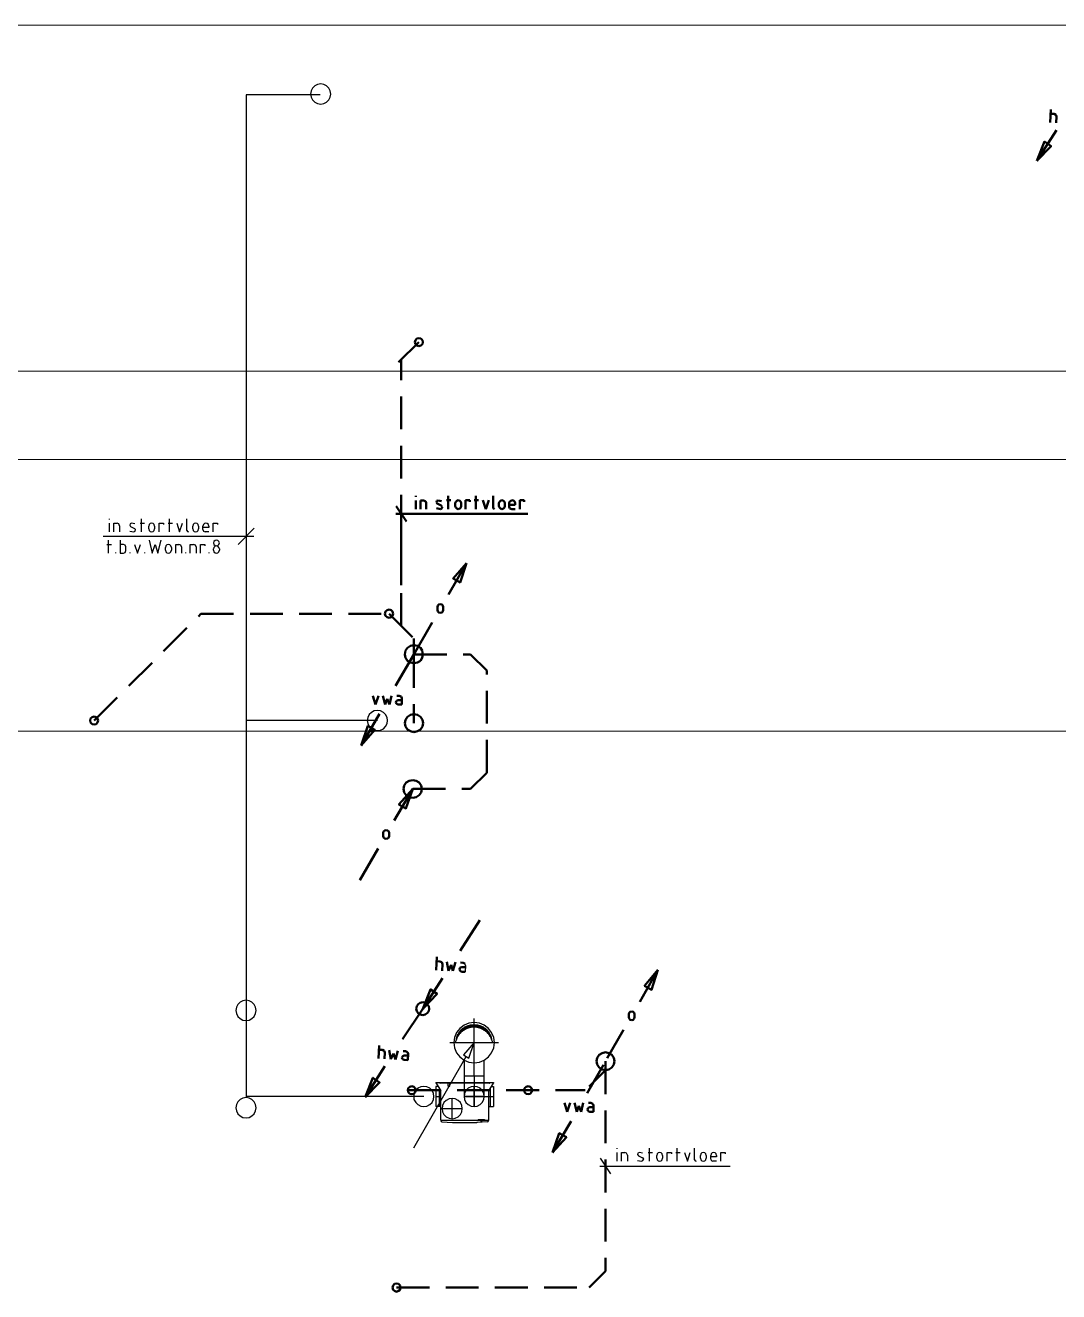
# Model space of a CAD drawing. Header units: metres. Extents: x -4.5 to 35.1, y -3.6 to 25.4.
# Drawn here: x 14.83 to 21.14, y 7.77 to 15.5 of the extents above; entities that cross this region are included whole.
import ezdxf

# ---------------------------------------------------------------- set-up
doc = ezdxf.new("R2010")
doc.units = ezdxf.units.M
doc.linetypes.add('VERDECKT2_S2', pattern=[0.27, 0.2, -0.07])
doc.layers.add('New_A Stramien', color=7, linetype='Continuous', lineweight=13)
doc.layers.add('Standard', color=7, linetype='Continuous', lineweight=25)

msp = doc.modelspace()

# ---------------------------------------------------------------- linework, layer by layer
at = {"layer": 'New_A Stramien', "color": 252, "linetype": 'Continuous', "lineweight": 13}
for p, q in [((-2.89, 15.5), (25.9, 15.5)), ((-2.89, 15.5), (25.9, 15.5)), ((-2.8287, 12.85), (25.9613, 12.85)), ((-2.8287, 12.85), (25.9613, 12.85))]:
    msp.add_line(p, q, dxfattribs=at)
at = {"layer": 'Standard', "color": 202, "linetype": 'Continuous', "lineweight": 25}
for p, q in [((16.631, 15.076), (16.1795, 15.076)), ((16.1795, 15.076), (16.1795, 8.9561)), ((16.5765, 15.1001), (16.5724, 15.0797)), ((16.5724, 15.0797), (16.5765, 15.0613)), ((16.5847, 15.1165), (16.5765, 15.1001)), ((16.5989, 15.1307), (16.5847, 15.1165)), ((16.6153, 15.1389), (16.5989, 15.1307)), ((16.6357, 15.143), (16.6153, 15.1389)), ((16.6541, 15.1389), (16.6357, 15.143)), ((16.6704, 15.1307), (16.6541, 15.1389)), ((16.6847, 15.1165), (16.6704, 15.1307)), ((16.6928, 15.1001), (16.6847, 15.1165)), ((16.6969, 15.0797), (16.6928, 15.1001)), ((16.6928, 15.0613), (16.6969, 15.0797)), ((16.5765, 15.0613), (16.5847, 15.045)), ((16.5847, 15.045), (16.5989, 15.0307)), ((16.5989, 15.0307), (16.6153, 15.0226)), ((16.6153, 15.0226), (16.6357, 15.0185)), ((16.6357, 15.0185), (16.6541, 15.0226)), ((16.6541, 15.0226), (16.6704, 15.0307)), ((16.6704, 15.0307), (16.6847, 15.045)), ((16.6847, 15.045), (16.6928, 15.0613)), ((15.3458, 12.4844), (15.3458, 12.4885)), ((15.3458, 12.4089), (15.3458, 12.462)), ((15.3723, 12.4089), (15.3723, 12.462)), ((15.3723, 12.462), (15.3928, 12.462)), ((15.403, 12.4579), (15.3928, 12.462)), ((15.4071, 12.4456), (15.403, 12.4579)), ((15.4071, 12.4456), (15.4071, 12.4089)), ((15.4724, 12.4579), (15.4703, 12.4497)), ((15.4703, 12.4497), (15.4744, 12.4415)), ((15.4805, 12.462), (15.4724, 12.4579)), ((15.5009, 12.4579), (15.4805, 12.462)), ((15.5336, 12.462), (15.5601, 12.462)), ((15.5417, 12.4089), (15.5417, 12.4885)), ((15.5887, 12.4538), (15.5867, 12.4436)), ((15.5948, 12.4599), (15.5887, 12.4538)), ((15.605, 12.462), (15.5948, 12.4599)), ((15.6132, 12.4599), (15.605, 12.462)), ((15.6193, 12.4538), (15.6132, 12.4599)), ((15.6213, 12.4436), (15.6193, 12.4538)), ((15.6479, 12.4089), (15.6479, 12.462)), ((15.6479, 12.462), (15.6744, 12.462)), ((15.6744, 12.462), (15.6744, 12.4538)), ((15.703, 12.462), (15.7295, 12.462)), ((15.7111, 12.4089), (15.7111, 12.4885)), ((15.756, 12.462), (15.7724, 12.4089)), ((15.7724, 12.4089), (15.7907, 12.462)), ((15.8172, 12.417), (15.8172, 12.4885)), ((15.856, 12.4538), (15.854, 12.4436)), ((15.8622, 12.4599), (15.856, 12.4538)), ((15.8724, 12.462), (15.8622, 12.4599)), ((15.8805, 12.4599), (15.8724, 12.462)), ((15.8866, 12.4538), (15.8805, 12.4599)), ((15.8887, 12.4436), (15.8866, 12.4538)), ((15.9193, 12.4538), (15.9152, 12.4436)), ((15.9254, 12.4599), (15.9193, 12.4538)), ((15.9336, 12.462), (15.9254, 12.4599)), ((15.9418, 12.4599), (15.9336, 12.462)), ((15.9499, 12.4538), (15.9418, 12.4599)), ((15.952, 12.4436), (15.9499, 12.4538)), ((15.9785, 12.4089), (15.9785, 12.462)), ((15.9785, 12.462), (16.005, 12.462)), ((16.005, 12.462), (16.005, 12.4538)), ((16.2275, 12.3803), (15.307, 12.3803)), ((15.4703, 12.4129), (15.4948, 12.4089)), ((15.4744, 12.4415), (15.4989, 12.4293)), ((15.4948, 12.4089), (15.503, 12.4129)), ((15.505, 12.4232), (15.4989, 12.4293)), ((15.503, 12.4129), (15.505, 12.4232)), ((15.5867, 12.4272), (15.5867, 12.4436)), ((15.5867, 12.4272), (15.5887, 12.417)), ((15.5887, 12.417), (15.5948, 12.4109)), ((15.5948, 12.4109), (15.605, 12.4089)), ((15.605, 12.4089), (15.6132, 12.4109)), ((15.6132, 12.4109), (15.6193, 12.417)), ((15.6193, 12.417), (15.6213, 12.4272)), ((15.6213, 12.4436), (15.6213, 12.4272)), ((15.8172, 12.417), (15.8213, 12.4109)), ((15.8213, 12.4109), (15.8275, 12.4089)), ((15.854, 12.4272), (15.854, 12.4436)), ((15.854, 12.4272), (15.856, 12.417)), ((15.856, 12.417), (15.8622, 12.4109)), ((15.8622, 12.4109), (15.8724, 12.4089)), ((15.8724, 12.4089), (15.8805, 12.4109)), ((15.8805, 12.4109), (15.8866, 12.417)), ((15.8866, 12.417), (15.8887, 12.4272)), ((15.8887, 12.4436), (15.8887, 12.4272)), ((15.9152, 12.4232), (15.9152, 12.4436)), ((15.952, 12.4354), (15.9152, 12.4354)), ((15.9152, 12.4232), (15.9193, 12.4129)), ((15.9193, 12.4129), (15.9295, 12.4089)), ((15.952, 12.4089), (15.9295, 12.4089)), ((15.952, 12.4436), (15.952, 12.4354)), ((16.2285, 12.4303), (16.1305, 12.3303)), ((15.3295, 12.3313), (15.3581, 12.3313)), ((15.3397, 12.2783), (15.3397, 12.3579)), ((15.4111, 12.3579), (15.4111, 12.2783)), ((15.4315, 12.3313), (15.4111, 12.3313)), ((15.4417, 12.3272), (15.4315, 12.3313)), ((15.4458, 12.317), (15.4417, 12.3272)), ((15.4417, 12.2824), (15.4458, 12.2946)), ((15.4458, 12.2946), (15.4458, 12.317)), ((15.4989, 12.3313), (15.5172, 12.2783)), ((15.5172, 12.2783), (15.5356, 12.3313)), ((15.5887, 12.3579), (15.607, 12.2783)), ((15.607, 12.2783), (15.6254, 12.3313)), ((15.6254, 12.3313), (15.6417, 12.2783)), ((15.6417, 12.2783), (15.6601, 12.3579)), ((15.6887, 12.3232), (15.6866, 12.3129)), ((15.6866, 12.2966), (15.6866, 12.3129)), ((15.6866, 12.2966), (15.6887, 12.2864)), ((15.6948, 12.3293), (15.6887, 12.3232)), ((15.705, 12.3313), (15.6948, 12.3293)), ((15.7132, 12.3293), (15.705, 12.3313)), ((15.7193, 12.3232), (15.7132, 12.3293)), ((15.7234, 12.3129), (15.7193, 12.3232)), ((15.7193, 12.2864), (15.7234, 12.2966)), ((15.7234, 12.3129), (15.7234, 12.2966)), ((15.7499, 12.2783), (15.7499, 12.3313)), ((15.7499, 12.3313), (15.7683, 12.3313)), ((15.7805, 12.3272), (15.7683, 12.3313)), ((15.7846, 12.317), (15.7805, 12.3272)), ((15.7846, 12.317), (15.7846, 12.2783)), ((15.8377, 12.2783), (15.8377, 12.3313)), ((15.8377, 12.3313), (15.8581, 12.3313)), ((15.8703, 12.3272), (15.8581, 12.3313)), ((15.8744, 12.317), (15.8703, 12.3272)), ((15.8744, 12.317), (15.8744, 12.2783)), ((15.9009, 12.2783), (15.9009, 12.3313)), ((15.9009, 12.3313), (15.9275, 12.3313)), ((15.9275, 12.3313), (15.9275, 12.3232)), ((15.9826, 12.3497), (15.9805, 12.3415)), ((15.9805, 12.3415), (15.9826, 12.3313)), ((15.9826, 12.3129), (15.9805, 12.3048)), ((15.9805, 12.2966), (15.9805, 12.3048)), ((15.9805, 12.2966), (15.9826, 12.2864)), ((15.9907, 12.3558), (15.9826, 12.3497)), ((15.9826, 12.3313), (15.9907, 12.3252)), ((15.9907, 12.3211), (15.9826, 12.3129)), ((15.9989, 12.3579), (15.9907, 12.3558)), ((15.9907, 12.3252), (15.9989, 12.3232)), ((15.9989, 12.3232), (15.9907, 12.3211)), ((16.0071, 12.3558), (15.9989, 12.3579)), ((15.9989, 12.3232), (16.0071, 12.3252)), ((16.0071, 12.3211), (15.9989, 12.3232)), ((16.0132, 12.3497), (16.0071, 12.3558)), ((16.0071, 12.3252), (16.0132, 12.3313)), ((16.0132, 12.3129), (16.0071, 12.3211)), ((16.0173, 12.3415), (16.0132, 12.3497)), ((16.0132, 12.3313), (16.0173, 12.3415)), ((16.0173, 12.3048), (16.0132, 12.3129)), ((16.0132, 12.2864), (16.0173, 12.2966)), ((16.0173, 12.3048), (16.0173, 12.2966)), ((15.3846, 12.2783), (15.3846, 12.2824)), ((15.4111, 12.2783), (15.4315, 12.2783)), ((15.4315, 12.2783), (15.4417, 12.2824)), ((15.4724, 12.2783), (15.4724, 12.2824)), ((15.5621, 12.2783), (15.5621, 12.2824)), ((15.6887, 12.2864), (15.6948, 12.2803)), ((15.6948, 12.2803), (15.705, 12.2783)), ((15.705, 12.2783), (15.7132, 12.2803)), ((15.7132, 12.2803), (15.7193, 12.2864)), ((15.8111, 12.2783), (15.8111, 12.2824)), ((15.954, 12.2783), (15.954, 12.2824)), ((15.9826, 12.2864), (15.9907, 12.2803)), ((15.9907, 12.2803), (15.9989, 12.2783)), ((15.9989, 12.2783), (16.0071, 12.2803)), ((16.0071, 12.2803), (16.0132, 12.2864)), ((16.9303, 11.2933), (16.9221, 11.2749)), ((16.9303, 11.2933), (16.9221, 11.2749)), ((16.9303, 11.2933), (16.9221, 11.2749)), ((16.9445, 11.3055), (16.9303, 11.2933)), ((16.9445, 11.3055), (16.9303, 11.2933)), ((16.9445, 11.3055), (16.9303, 11.2933)), ((16.9609, 11.3157), (16.9445, 11.3055)), ((16.9609, 11.3157), (16.9445, 11.3055)), ((16.9609, 11.3157), (16.9445, 11.3055)), ((16.9812, 11.3177), (16.9609, 11.3157)), ((16.9812, 11.3177), (16.9609, 11.3157)), ((16.9812, 11.3177), (16.9609, 11.3157)), ((16.9996, 11.3157), (16.9812, 11.3177)), ((16.9996, 11.3157), (16.9812, 11.3177)), ((16.9996, 11.3157), (16.9812, 11.3177)), ((17.018, 11.3055), (16.9996, 11.3157)), ((17.018, 11.3055), (16.9996, 11.3157)), ((17.018, 11.3055), (16.9996, 11.3157)), ((17.0303, 11.2933), (17.018, 11.3055)), ((17.0303, 11.2933), (17.018, 11.3055)), ((17.0303, 11.2933), (17.018, 11.3055)), ((17.0405, 11.2749), (17.0303, 11.2933)), ((17.0405, 11.2749), (17.0303, 11.2933)), ((17.0405, 11.2749), (17.0303, 11.2933)), ((16.9812, 11.2565), (16.1795, 11.2565)), ((16.9221, 11.2749), (16.918, 11.2565)), ((16.9221, 11.2749), (16.918, 11.2565)), ((16.9221, 11.2749), (16.918, 11.2565)), ((16.918, 11.2565), (16.9221, 11.2381)), ((16.918, 11.2565), (16.9221, 11.2381)), ((16.918, 11.2565), (16.9221, 11.2381)), ((16.9221, 11.2381), (16.9303, 11.2198)), ((16.9221, 11.2381), (16.9303, 11.2198)), ((16.9221, 11.2381), (16.9303, 11.2198)), ((16.9303, 11.2198), (16.9445, 11.2055)), ((16.9303, 11.2198), (16.9445, 11.2055)), ((16.9303, 11.2198), (16.9445, 11.2055)), ((17.018, 11.2055), (17.0303, 11.2198)), ((17.018, 11.2055), (17.0303, 11.2198)), ((17.018, 11.2055), (17.0303, 11.2198)), ((17.0303, 11.2198), (17.0405, 11.2381)), ((17.0303, 11.2198), (17.0405, 11.2381)), ((17.0303, 11.2198), (17.0405, 11.2381)), ((17.0425, 11.2565), (17.0405, 11.2749)), ((17.0425, 11.2565), (17.0405, 11.2749)), ((17.0425, 11.2565), (17.0405, 11.2749)), ((17.0405, 11.2381), (17.0425, 11.2565)), ((17.0405, 11.2381), (17.0425, 11.2565)), ((17.0405, 11.2381), (17.0425, 11.2565)), ((16.9445, 11.2055), (16.9609, 11.1973)), ((16.9445, 11.2055), (16.9609, 11.1973)), ((16.9445, 11.2055), (16.9609, 11.1973)), ((16.9609, 11.1973), (16.9812, 11.1953)), ((16.9609, 11.1973), (16.9812, 11.1953)), ((16.9609, 11.1973), (16.9812, 11.1953)), ((16.9812, 11.1953), (16.9996, 11.1973)), ((16.9812, 11.1953), (16.9996, 11.1973)), ((16.9812, 11.1953), (16.9996, 11.1973)), ((16.9996, 11.1973), (17.018, 11.2055)), ((16.9996, 11.1973), (17.018, 11.2055)), ((16.9996, 11.1973), (17.018, 11.2055)), ((17.5182, 9.7609), (17.5141, 9.7731)), ((17.5182, 9.7609), (17.5162, 9.7241)), ((16.1203, 9.5071), (16.1162, 9.4867)), ((16.1285, 9.5235), (16.1203, 9.5071)), ((16.1428, 9.5378), (16.1285, 9.5235)), ((16.1591, 9.5459), (16.1428, 9.5378)), ((16.1795, 9.55), (16.1591, 9.5459)), ((16.1979, 9.5459), (16.1795, 9.55)), ((16.2142, 9.5378), (16.1979, 9.5459)), ((16.2285, 9.5235), (16.2142, 9.5378)), ((16.2367, 9.5071), (16.2285, 9.5235)), ((16.2407, 9.4867), (16.2367, 9.5071)), ((16.1162, 9.4867), (16.1203, 9.4684)), ((16.1203, 9.4684), (16.1285, 9.45)), ((16.1285, 9.45), (16.1428, 9.4378)), ((16.1428, 9.4378), (16.1591, 9.4276)), ((16.1979, 9.4276), (16.2142, 9.4378)), ((16.2142, 9.4378), (16.2285, 9.45)), ((16.2285, 9.45), (16.2367, 9.4684)), ((16.2367, 9.4684), (16.2407, 9.4867)), ((17.5713, 9.1425), (17.5713, 9.4384)), ((16.1591, 9.4276), (16.1795, 9.4255)), ((16.1795, 9.4255), (16.1979, 9.4276)), ((17.4631, 9.3527), (17.4509, 9.3221)), ((17.4835, 9.3772), (17.4631, 9.3527)), ((17.4794, 9.3384), (17.4794, 9.3547)), ((17.4815, 9.3404), (17.4815, 9.3588)), ((17.51, 9.3976), (17.4835, 9.3772)), ((17.4856, 9.3445), (17.4856, 9.3608)), ((17.4876, 9.3465), (17.4876, 9.3649)), ((17.4896, 9.3486), (17.4896, 9.367)), ((17.4917, 9.3527), (17.4917, 9.369)), ((17.4937, 9.3547), (17.4937, 9.3731)), ((17.4978, 9.3567), (17.4978, 9.3751)), ((17.4998, 9.3588), (17.4998, 9.3772)), ((17.5019, 9.3608), (17.5019, 9.3792)), ((17.5039, 9.3629), (17.5039, 9.3812)), ((17.506, 9.3629), (17.506, 9.3812)), ((17.5386, 9.4098), (17.51, 9.3976)), ((17.51, 9.3649), (17.51, 9.3833)), ((17.5121, 9.367), (17.5121, 9.3853)), ((17.5141, 9.369), (17.5141, 9.3874)), ((17.5162, 9.369), (17.5162, 9.3894)), ((17.5182, 9.371), (17.5182, 9.3894)), ((17.5223, 9.3731), (17.5223, 9.3915)), ((17.5243, 9.3731), (17.5243, 9.3915)), ((17.5264, 9.3751), (17.5264, 9.3935)), ((17.5284, 9.3751), (17.5284, 9.3935)), ((17.5325, 9.3772), (17.5325, 9.3955)), ((17.5346, 9.3772), (17.5346, 9.3955)), ((17.5366, 9.3792), (17.5366, 9.3976)), ((17.5713, 9.4139), (17.5386, 9.4098)), ((17.5386, 9.3792), (17.5386, 9.3976)), ((17.5407, 9.3792), (17.5407, 9.3976)), ((17.5448, 9.3812), (17.5448, 9.3996)), ((17.5468, 9.3812), (17.5468, 9.3996)), ((17.5488, 9.3812), (17.5488, 9.3996)), ((17.5509, 9.3812), (17.5509, 9.4017)), ((17.5529, 9.3833), (17.5529, 9.4017)), ((17.557, 9.3833), (17.557, 9.4017)), ((17.559, 9.3833), (17.559, 9.4017)), ((17.5611, 9.3833), (17.5611, 9.4017)), ((17.5631, 9.3833), (17.5631, 9.4017)), ((17.5672, 9.3833), (17.5672, 9.4017)), ((17.5692, 9.3833), (17.5692, 9.4017)), ((17.6039, 9.4098), (17.5713, 9.4139)), ((17.5713, 9.3833), (17.5713, 9.4017)), ((17.5733, 9.3833), (17.5733, 9.4017)), ((17.5754, 9.3833), (17.5754, 9.4017)), ((17.5794, 9.3833), (17.5794, 9.4017)), ((17.5815, 9.3833), (17.5815, 9.4017)), ((17.5835, 9.3833), (17.5835, 9.4017)), ((17.5856, 9.3833), (17.5856, 9.4017)), ((17.5876, 9.3833), (17.5876, 9.4017)), ((17.5917, 9.3812), (17.5917, 9.4017)), ((17.5937, 9.3812), (17.5937, 9.3996)), ((17.5958, 9.3812), (17.5958, 9.3996)), ((17.5978, 9.3812), (17.5978, 9.3996)), ((17.5999, 9.3792), (17.5999, 9.3976)), ((17.6325, 9.3976), (17.6039, 9.4098)), ((17.6039, 9.3792), (17.6039, 9.3976)), ((17.606, 9.3792), (17.606, 9.3976)), ((17.608, 9.3772), (17.608, 9.3955)), ((17.6101, 9.3772), (17.6101, 9.3955)), ((17.6141, 9.3751), (17.6141, 9.3935)), ((17.6162, 9.3751), (17.6162, 9.3935)), ((17.6182, 9.3731), (17.6182, 9.3915)), ((17.6203, 9.3731), (17.6203, 9.3915)), ((17.6223, 9.371), (17.6223, 9.3894)), ((17.6264, 9.369), (17.6264, 9.3894)), ((17.6284, 9.369), (17.6284, 9.3874)), ((17.6305, 9.367), (17.6305, 9.3853)), ((17.659, 9.3772), (17.6325, 9.3976)), ((17.6325, 9.3649), (17.6325, 9.3833)), ((17.6346, 9.3629), (17.6346, 9.3812)), ((17.6386, 9.3629), (17.6386, 9.3812)), ((17.6407, 9.3608), (17.6407, 9.3792)), ((17.6427, 9.3588), (17.6427, 9.3772)), ((17.6448, 9.3567), (17.6448, 9.3751)), ((17.6488, 9.3547), (17.6488, 9.3731)), ((17.6509, 9.3527), (17.6509, 9.369)), ((17.6529, 9.3486), (17.6529, 9.367)), ((17.655, 9.3465), (17.655, 9.3649)), ((17.657, 9.3445), (17.657, 9.3608)), ((17.6774, 9.3527), (17.659, 9.3772)), ((17.6611, 9.3404), (17.6611, 9.3588)), ((17.6631, 9.3384), (17.6631, 9.3547)), ((17.6917, 9.3221), (17.6774, 9.3527)), ((17.4223, 9.2915), (17.7203, 9.2915)), ((17.4509, 9.3221), (17.4468, 9.2915)), ((17.4468, 9.2915), (17.4509, 9.2588)), ((17.459, 9.2935), (17.459, 9.3017)), ((17.4631, 9.3037), (17.4631, 9.3159)), ((17.4652, 9.3098), (17.4652, 9.3261)), ((17.4672, 9.3159), (17.4672, 9.3323)), ((17.4692, 9.3221), (17.4692, 9.3384)), ((17.4713, 9.3261), (17.4713, 9.3425)), ((17.4754, 9.3302), (17.4754, 9.3465)), ((17.4774, 9.3343), (17.4774, 9.3506)), ((17.5713, 9.2915), (17.506, 9.2159)), ((17.5386, 9.1955), (17.5713, 9.2915)), ((17.6652, 9.3343), (17.6652, 9.3506)), ((17.6672, 9.3302), (17.6672, 9.3465)), ((17.6692, 9.3261), (17.6692, 9.3425)), ((17.6733, 9.3221), (17.6733, 9.3384)), ((17.6754, 9.3159), (17.6754, 9.3323)), ((17.6774, 9.3098), (17.6774, 9.3261)), ((17.6794, 9.3037), (17.6794, 9.3159)), ((17.6835, 9.2935), (17.6835, 9.3017)), ((17.6958, 9.2915), (17.6917, 9.3221)), ((17.6917, 9.2588), (17.6958, 9.2915)), ((17.2019, 8.6486), (17.5223, 9.2057)), ((17.4509, 9.2588), (17.4631, 9.2282)), ((17.4631, 9.2282), (17.4835, 9.2037)), ((17.4835, 9.2037), (17.51, 9.1833)), ((17.506, 9.2159), (17.5386, 9.1955)), ((17.6325, 9.1833), (17.659, 9.2037)), ((17.659, 9.2037), (17.6774, 9.2282)), ((17.6774, 9.2282), (17.6917, 9.2588)), ((17.51, 9.1833), (17.5386, 9.171)), ((17.51, 9.1833), (17.51, 9.0873)), ((17.5386, 9.171), (17.5713, 9.1669)), ((17.5713, 9.0873), (17.5713, 9.1833)), ((17.5713, 9.1669), (17.6039, 9.171)), ((17.6039, 9.171), (17.6325, 9.1833)), ((17.6325, 9.0873), (17.6325, 9.1833)), ((17.3366, 9.0486), (17.6897, 9.0486)), ((17.3366, 9.0486), (17.3366, 9.0445)), ((17.3366, 9.0445), (17.3386, 9.0445)), ((17.3386, 9.0445), (17.3672, 8.9975)), ((17.3611, 9.0486), (17.3611, 9.0466)), ((17.3611, 9.0466), (17.3611, 9.0445)), ((17.3611, 9.0445), (17.3631, 9.0445)), ((17.6631, 9.0445), (17.3631, 9.0445)), ((17.4121, 9.0261), (17.4121, 9.0445)), ((17.4223, 9.0261), (17.4223, 9.0445)), ((17.6325, 9.0873), (17.51, 9.0873)), ((17.51, 9.0873), (17.51, 8.9629)), ((17.5713, 9.0873), (17.5713, 8.9016)), ((17.6325, 8.9629), (17.6325, 9.0873)), ((17.6876, 9.0445), (17.659, 8.9975)), ((17.6631, 9.0445), (17.6652, 9.0445)), ((17.6652, 9.0445), (17.6672, 9.0466)), ((17.6672, 9.0486), (17.6672, 9.0466)), ((17.6876, 9.0445), (17.6897, 9.0445)), ((17.6897, 9.0445), (17.6876, 9.0445)), ((17.6897, 9.0486), (17.6897, 9.0445)), ((17.2039, 8.9812), (17.2019, 8.9629)), ((17.2039, 8.9812), (17.2019, 8.9629)), ((17.2141, 8.9996), (17.2039, 8.9812)), ((17.2141, 8.9996), (17.2039, 8.9812)), ((17.2264, 9.0139), (17.2141, 8.9996)), ((17.2264, 9.0139), (17.2141, 8.9996)), ((17.2447, 9.022), (17.2264, 9.0139)), ((17.2447, 9.022), (17.2264, 9.0139)), ((17.2631, 9.0241), (17.2447, 9.022)), ((17.2631, 9.0241), (17.2447, 9.022)), ((17.2815, 9.022), (17.2631, 9.0241)), ((17.2815, 9.022), (17.2631, 9.0241)), ((17.2998, 9.0139), (17.2815, 9.022)), ((17.2998, 9.0139), (17.2815, 9.022)), ((17.3141, 8.9996), (17.2998, 9.0139)), ((17.3141, 8.9996), (17.2998, 9.0139)), ((17.3223, 8.9812), (17.3141, 8.9996)), ((17.3223, 8.9812), (17.3141, 8.9996)), ((17.3243, 8.9629), (17.3223, 8.9812)), ((17.3243, 8.9629), (17.3223, 8.9812)), ((17.3509, 9.0241), (17.3366, 9.0241)), ((17.3366, 9.0241), (17.3366, 8.9016)), ((17.357, 9.0118), (17.357, 8.9016)), ((17.3672, 8.82), (17.3672, 8.9975)), ((17.4121, 9.0261), (17.4141, 9.0241)), ((17.4182, 9.0241), (17.4141, 9.0241)), ((17.4182, 9.0241), (17.4203, 9.0261)), ((17.4203, 9.0261), (17.4223, 9.0261)), ((17.5121, 8.9812), (17.51, 8.9629)), ((17.5203, 8.9996), (17.5121, 8.9812)), ((17.5346, 9.0139), (17.5203, 8.9996)), ((17.5529, 9.022), (17.5346, 9.0139)), ((17.5713, 9.0241), (17.5529, 9.022)), ((17.5897, 9.022), (17.5713, 9.0241)), ((17.5713, 8.9016), (17.5713, 9.0241)), ((17.608, 9.0139), (17.5897, 9.022)), ((17.6203, 8.9996), (17.608, 9.0139)), ((17.6305, 8.9812), (17.6203, 8.9996)), ((17.6325, 8.9629), (17.6305, 8.9812)), ((17.659, 8.9975), (17.659, 8.82)), ((17.6692, 9.0118), (17.6692, 8.9016)), ((17.6774, 9.0241), (17.6897, 9.0241)), ((17.6897, 9.0241), (17.6897, 8.9016)), ((16.1203, 8.9132), (16.1162, 8.8928)), ((16.1203, 8.9132), (16.1162, 8.8928)), ((16.1203, 8.9132), (16.1162, 8.8928)), ((16.1162, 8.8928), (16.1203, 8.8745)), ((16.1162, 8.8928), (16.1203, 8.8745)), ((16.1162, 8.8928), (16.1203, 8.8745)), ((16.1285, 8.9296), (16.1203, 8.9132)), ((16.1285, 8.9296), (16.1203, 8.9132)), ((16.1285, 8.9296), (16.1203, 8.9132)), ((16.1428, 8.9439), (16.1285, 8.9296)), ((16.1428, 8.9439), (16.1285, 8.9296)), ((16.1428, 8.9439), (16.1285, 8.9296)), ((16.1591, 8.952), (16.1428, 8.9439)), ((16.1591, 8.952), (16.1428, 8.9439)), ((16.1591, 8.952), (16.1428, 8.9439)), ((16.1795, 8.9561), (16.1591, 8.952)), ((16.1795, 8.9561), (16.1591, 8.952)), ((16.1795, 8.9561), (16.1591, 8.952)), ((17.2636, 8.9616), (16.1795, 8.9616)), ((16.1979, 8.952), (16.1795, 8.9561)), ((16.1979, 8.952), (16.1795, 8.9561)), ((16.1979, 8.952), (16.1795, 8.9561)), ((16.2142, 8.9439), (16.1979, 8.952)), ((16.2142, 8.9439), (16.1979, 8.952)), ((16.2142, 8.9439), (16.1979, 8.952)), ((16.2285, 8.9296), (16.2142, 8.9439)), ((16.2285, 8.9296), (16.2142, 8.9439)), ((16.2285, 8.9296), (16.2142, 8.9439)), ((16.2367, 8.9132), (16.2285, 8.9296)), ((16.2367, 8.9132), (16.2285, 8.9296)), ((16.2367, 8.9132), (16.2285, 8.9296)), ((16.2407, 8.8928), (16.2367, 8.9132)), ((16.2407, 8.8928), (16.2367, 8.9132)), ((16.2407, 8.8928), (16.2367, 8.9132)), ((16.2367, 8.8745), (16.2407, 8.8928)), ((16.2367, 8.8745), (16.2407, 8.8928)), ((16.2367, 8.8745), (16.2407, 8.8928)), ((17.2019, 8.9629), (17.2039, 8.9445)), ((17.2019, 8.9629), (17.2039, 8.9445)), ((17.2039, 8.9445), (17.2141, 8.9261)), ((17.2039, 8.9445), (17.2141, 8.9261)), ((17.2141, 8.9261), (17.2264, 8.9139)), ((17.2141, 8.9261), (17.2264, 8.9139)), ((17.2264, 8.9139), (17.2447, 8.9037)), ((17.2264, 8.9139), (17.2447, 8.9037)), ((17.2447, 8.9037), (17.2631, 8.9016)), ((17.2447, 8.9037), (17.2631, 8.9016)), ((17.2631, 8.9016), (17.2815, 8.9037)), ((17.2631, 8.9016), (17.2815, 8.9037)), ((17.2815, 8.9037), (17.2998, 8.9139)), ((17.2815, 8.9037), (17.2998, 8.9139)), ((17.2998, 8.9139), (17.3141, 8.9261)), ((17.2998, 8.9139), (17.3141, 8.9261)), ((17.3141, 8.9261), (17.3223, 8.9445)), ((17.3141, 8.9261), (17.3223, 8.9445)), ((17.3223, 8.9445), (17.3243, 8.9629)), ((17.3223, 8.9445), (17.3243, 8.9629)), ((17.3366, 8.9629), (17.3672, 8.9629)), ((17.3672, 8.9016), (17.3366, 8.9016)), ((17.3672, 8.8894), (17.4978, 8.8894)), ((17.3774, 8.9077), (17.3754, 8.8894)), ((17.3754, 8.8894), (17.3774, 8.869)), ((17.3856, 8.9261), (17.3774, 8.9077)), ((17.3998, 8.9384), (17.3856, 8.9261)), ((17.4182, 8.9486), (17.3998, 8.9384)), ((17.4366, 8.9506), (17.4182, 8.9486)), ((17.455, 8.9486), (17.4366, 8.9506)), ((17.4366, 8.8261), (17.4366, 8.9506)), ((17.4733, 8.9384), (17.455, 8.9486)), ((17.4876, 8.9261), (17.4733, 8.9384)), ((17.4958, 8.9077), (17.4876, 8.9261)), ((17.4978, 8.8894), (17.4958, 8.9077)), ((17.4958, 8.869), (17.4978, 8.8894)), ((17.51, 8.9629), (17.5121, 8.9445)), ((17.51, 8.9629), (17.6897, 8.9629)), ((17.6325, 8.9629), (17.51, 8.9629)), ((17.51, 8.9629), (17.5121, 8.9445)), ((17.5121, 8.9445), (17.5203, 8.9261)), ((17.5121, 8.9445), (17.5203, 8.9261)), ((17.5203, 8.9261), (17.5346, 8.9139)), ((17.5203, 8.9261), (17.5346, 8.9139)), ((17.5346, 8.9139), (17.5529, 8.9037)), ((17.5346, 8.9139), (17.5529, 8.9037)), ((17.5529, 8.9037), (17.5713, 8.9016)), ((17.5529, 8.9037), (17.5713, 8.9016)), ((17.5713, 8.9016), (17.5897, 8.9037)), ((17.5713, 8.9016), (17.5897, 8.9037)), ((17.5897, 8.9037), (17.608, 8.9139)), ((17.5897, 8.9037), (17.608, 8.9139)), ((17.608, 8.9139), (17.6203, 8.9261)), ((17.608, 8.9139), (17.6203, 8.9261)), ((17.6203, 8.9261), (17.6305, 8.9445)), ((17.6203, 8.9261), (17.6305, 8.9445)), ((17.6305, 8.9445), (17.6325, 8.9629)), ((17.6305, 8.9445), (17.6325, 8.9629)), ((17.659, 8.9016), (17.6692, 8.9016)), ((17.6692, 8.9016), (17.6897, 8.9016)), ((16.1203, 8.8745), (16.1285, 8.8561)), ((16.1203, 8.8745), (16.1285, 8.8561)), ((16.1203, 8.8745), (16.1285, 8.8561)), ((16.1285, 8.8561), (16.1428, 8.8439)), ((16.1285, 8.8561), (16.1428, 8.8439)), ((16.1285, 8.8561), (16.1428, 8.8439)), ((16.1428, 8.8439), (16.1591, 8.8337)), ((16.1428, 8.8439), (16.1591, 8.8337)), ((16.1428, 8.8439), (16.1591, 8.8337)), ((16.1591, 8.8337), (16.1795, 8.8316)), ((16.1591, 8.8337), (16.1795, 8.8316)), ((16.1591, 8.8337), (16.1795, 8.8316)), ((16.1795, 8.8316), (16.1979, 8.8337)), ((16.1795, 8.8316), (16.1979, 8.8337)), ((16.1795, 8.8316), (16.1979, 8.8337)), ((16.1979, 8.8337), (16.2142, 8.8439)), ((16.1979, 8.8337), (16.2142, 8.8439)), ((16.1979, 8.8337), (16.2142, 8.8439)), ((16.2142, 8.8439), (16.2285, 8.8561)), ((16.2142, 8.8439), (16.2285, 8.8561)), ((16.2142, 8.8439), (16.2285, 8.8561)), ((16.2285, 8.8561), (16.2367, 8.8745)), ((16.2285, 8.8561), (16.2367, 8.8745)), ((16.2285, 8.8561), (16.2367, 8.8745)), ((17.3672, 8.82), (17.3692, 8.8179)), ((17.3672, 8.8179), (17.3672, 8.8159)), ((17.3672, 8.8179), (17.659, 8.8179)), ((17.3672, 8.8159), (17.3692, 8.8098)), ((17.3692, 8.8179), (17.3692, 8.82)), ((17.3692, 8.8179), (17.5958, 8.8179)), ((17.3774, 8.869), (17.3856, 8.8526)), ((17.3856, 8.8526), (17.3998, 8.8384)), ((17.3998, 8.8384), (17.4182, 8.8302)), ((17.4182, 8.8302), (17.4366, 8.8261)), ((17.4366, 8.8261), (17.455, 8.8302)), ((17.4366, 8.8179), (17.4366, 8.82)), ((17.455, 8.8302), (17.4733, 8.8384)), ((17.4733, 8.8384), (17.4876, 8.8526)), ((17.4876, 8.8526), (17.4958, 8.869)), ((17.5958, 8.822), (17.5958, 8.82)), ((17.5958, 8.822), (17.6346, 8.822)), ((17.5958, 8.82), (17.5958, 8.8179)), ((17.5958, 8.8179), (17.6325, 8.8179)), ((17.6121, 8.8139), (17.6121, 8.8057)), ((17.6121, 8.8139), (17.6162, 8.8139)), ((17.6162, 8.8139), (17.6162, 8.8057)), ((17.6325, 8.8179), (17.6346, 8.82)), ((17.6346, 8.822), (17.6346, 8.82)), ((17.6346, 8.8179), (17.657, 8.8179)), ((17.657, 8.8179), (17.659, 8.82)), ((17.657, 8.8098), (17.659, 8.8159)), ((17.659, 8.8179), (17.659, 8.8159)), ((17.3692, 8.8098), (17.3733, 8.8078)), ((17.3733, 8.8078), (17.4386, 8.8037)), ((17.4386, 8.8057), (17.4386, 8.8016)), ((17.5876, 8.8016), (17.4386, 8.8016)), ((17.6529, 8.8078), (17.5876, 8.8037)), ((17.5876, 8.8057), (17.5876, 8.8016)), ((17.6141, 8.8098), (17.6162, 8.8098)), ((17.6529, 8.8078), (17.657, 8.8098))]:
    msp.add_line(p, q, dxfattribs=at)
at = {"layer": 'Standard', "color": 4, "linetype": 'Continuous', "lineweight": 50}
for p, q in [((21.0857, 14.9071), (21.0898, 14.9867)), ((21.0898, 14.9602), (21.1102, 14.9602)), ((21.1204, 14.954), (21.1102, 14.9602)), ((21.1245, 14.9438), (21.1204, 14.954)), ((21.1245, 14.9438), (21.1224, 14.9051)), ((21.0041, 14.6724), (21.1245, 14.8602)), ((17.4856, 9.8507), (17.606, 10.0384)), ((17.3386, 9.7323), (17.3427, 9.8139)), ((17.3427, 9.7874), (17.3611, 9.7853)), ((17.3733, 9.7812), (17.3611, 9.7853)), ((17.3774, 9.769), (17.3733, 9.7812)), ((17.3774, 9.769), (17.3754, 9.7302)), ((17.4039, 9.7833), (17.4141, 9.7282)), ((17.4141, 9.7282), (17.4305, 9.7649)), ((17.4305, 9.7649), (17.4407, 9.7282)), ((17.4407, 9.7282), (17.457, 9.7812)), ((17.4856, 9.7486), (17.4815, 9.7384)), ((17.4958, 9.7507), (17.4856, 9.7486)), ((17.4876, 9.7792), (17.5039, 9.7772)), ((17.4958, 9.7507), (17.5182, 9.7507)), ((17.5141, 9.7731), (17.5039, 9.7772)), ((17.257, 9.4976), (17.3774, 9.6853)), ((17.4815, 9.7384), (17.4856, 9.7302)), ((17.4856, 9.7302), (17.4937, 9.7241)), ((17.5162, 9.7241), (17.4937, 9.7241)), ((17.2202, 9.5139), (17.2162, 9.4976)), ((17.2284, 9.5261), (17.2202, 9.5139)), ((17.2407, 9.5343), (17.2284, 9.5261)), ((17.257, 9.5384), (17.2407, 9.5343)), ((17.2713, 9.5343), (17.257, 9.5384)), ((17.2835, 9.5261), (17.2713, 9.5343)), ((17.2937, 9.5139), (17.2835, 9.5261)), ((17.2958, 9.4976), (17.2937, 9.5139)), ((17.1345, 9.3119), (17.257, 9.4976)), ((17.2162, 9.4976), (17.2202, 9.4833)), ((17.2202, 9.4833), (17.2284, 9.471)), ((17.2284, 9.471), (17.2407, 9.4629)), ((17.2407, 9.4629), (17.257, 9.4588)), ((17.257, 9.4588), (17.2713, 9.4629)), ((17.2713, 9.4629), (17.2835, 9.471)), ((17.2835, 9.471), (17.2937, 9.4833)), ((17.2937, 9.4833), (17.2958, 9.4976)), ((16.9876, 9.1935), (16.9917, 9.2731)), ((16.9917, 9.2465), (17.0121, 9.2465)), ((17.0223, 9.2404), (17.0121, 9.2465)), ((17.0264, 9.2302), (17.0223, 9.2404)), ((17.0264, 9.2302), (17.0243, 9.1914)), ((17.0529, 9.2445), (17.0631, 9.1894)), ((17.0631, 9.1894), (17.0794, 9.2241)), ((17.0794, 9.2241), (17.0917, 9.1874)), ((17.0917, 9.1874), (17.106, 9.2404)), ((17.1366, 9.2078), (17.1304, 9.1996)), ((17.1304, 9.1996), (17.1345, 9.1894)), ((17.1447, 9.2119), (17.1366, 9.2078)), ((17.1386, 9.2384), (17.1529, 9.2384)), ((17.1447, 9.2119), (17.1672, 9.2119)), ((17.1652, 9.2323), (17.1529, 9.2384)), ((17.1692, 9.2221), (17.1652, 9.2323)), ((17.1692, 9.2221), (17.1672, 9.1833)), ((16.9059, 8.9588), (17.0264, 9.1465)), ((17.1345, 9.1894), (17.1447, 9.1853)), ((17.1672, 9.1833), (17.1447, 9.1853))]:
    msp.add_line(p, q, dxfattribs=at)
at = {"layer": 'Standard', "color": 32, "linetype": 'VERDECKT2_S2', "lineweight": 50}
for p, q in [((17.234, 13.5657), (17.1095, 13.4433)), ((17.1264, 11.8344), (17.1264, 13.4598)), ((15.2519, 11.2562), (15.9035, 11.9079)), ((15.9035, 11.9079), (17.0529, 11.9079)), ((17.0529, 11.9079), (17.2064, 11.7544)), ((17.2039, 11.6609), (17.5488, 11.6609)), ((17.2039, 11.6568), (17.2039, 11.2405)), ((17.6488, 11.5629), (17.5488, 11.6609)), ((17.6488, 10.9384), (17.6488, 11.5629)), ((17.5488, 10.8405), (17.6488, 10.9384)), ((17.1958, 10.8405), (17.5488, 10.8405)), ((18.4825, 9.369), (18.3723, 9.1771)), ((18.3213, 9.1976), (18.3172, 9.1771)), ((18.3335, 9.2159), (18.3213, 9.1976)), ((18.3519, 9.2261), (18.3335, 9.2159)), ((18.3723, 9.2323), (18.3519, 9.2261)), ((18.3927, 9.2261), (18.3723, 9.2323)), ((18.4111, 9.2159), (18.3927, 9.2261)), ((18.4233, 9.1976), (18.4111, 9.2159)), ((18.4274, 9.1771), (18.4233, 9.1976)), ((18.2601, 8.9833), (18.3723, 9.1771)), ((18.2723, 9.0241), (18.3723, 9.1221)), ((18.3172, 9.1771), (18.3213, 9.1567)), ((18.3213, 9.1567), (18.3335, 9.1384)), ((18.3335, 9.1384), (18.3519, 9.1261)), ((18.3519, 9.1261), (18.3723, 9.1221)), ((18.3723, 9.1771), (18.3723, 7.8955)), ((18.3723, 9.1221), (18.3927, 9.1261)), ((18.3927, 9.1261), (18.4111, 9.1384)), ((18.4111, 9.1384), (18.4233, 9.1567)), ((18.4233, 9.1567), (18.4274, 9.1771)), ((17.167, 9.0017), (18.2494, 9.0017)), ((18.2723, 7.7955), (18.3723, 7.8955)), ((17.0978, 7.7955), (18.2723, 7.7955))]:
    msp.add_line(p, q, dxfattribs=at)
at = {"layer": 'Standard', "color": 32, "linetype": 'Continuous', "lineweight": 50}
for p, q in [((17.2136, 13.578), (17.2095, 13.5657)), ((17.2095, 13.5657), (17.2136, 13.5535)), ((17.2218, 13.5882), (17.2136, 13.578)), ((17.2136, 13.5535), (17.2218, 13.5453)), ((17.234, 13.5902), (17.2218, 13.5882)), ((17.2218, 13.5453), (17.234, 13.5412)), ((17.2462, 13.5882), (17.234, 13.5902)), ((17.234, 13.5412), (17.2462, 13.5453)), ((17.2564, 13.578), (17.2462, 13.5882)), ((17.2462, 13.5453), (17.2564, 13.5535)), ((17.2585, 13.5657), (17.2564, 13.578)), ((17.2564, 13.5535), (17.2585, 13.5657)), ((17.2141, 12.6222), (17.2141, 12.6283)), ((17.2141, 12.5467), (17.2141, 12.5997)), ((17.2427, 12.5467), (17.2427, 12.5997)), ((17.2427, 12.5997), (17.2611, 12.5997)), ((17.2733, 12.5956), (17.2611, 12.5997)), ((17.3509, 12.5997), (17.3427, 12.5977)), ((17.3713, 12.5956), (17.3509, 12.5997)), ((17.4019, 12.6018), (17.4284, 12.6018)), ((17.4121, 12.5467), (17.4121, 12.6283)), ((17.4733, 12.6018), (17.4652, 12.5977)), ((17.4835, 12.5977), (17.4733, 12.6018)), ((17.5182, 12.5467), (17.5182, 12.6018)), ((17.5182, 12.6018), (17.5448, 12.6018)), ((17.5448, 12.6018), (17.5448, 12.5915)), ((17.5713, 12.6018), (17.5978, 12.6018)), ((17.5815, 12.5467), (17.5815, 12.6283)), ((17.6244, 12.6018), (17.6427, 12.5467)), ((17.6427, 12.5467), (17.6611, 12.6018)), ((17.6876, 12.5569), (17.6876, 12.6283)), ((17.7407, 12.6018), (17.7325, 12.5977)), ((17.7509, 12.5977), (17.7407, 12.6018)), ((17.804, 12.6018), (17.7938, 12.5977)), ((17.8121, 12.5977), (17.804, 12.6018)), ((17.8488, 12.5467), (17.8488, 12.6018)), ((17.8488, 12.6018), (17.8754, 12.6018)), ((17.8754, 12.6018), (17.8754, 12.5915)), ((17.0958, 12.565), (17.159, 12.4712)), ((17.1264, 12.0834), (17.1264, 12.5528)), ((17.2774, 12.5854), (17.2733, 12.5956)), ((17.2774, 12.5854), (17.2774, 12.5467)), ((17.3427, 12.5977), (17.3407, 12.5875)), ((17.3407, 12.5875), (17.3448, 12.5813)), ((17.3407, 12.5528), (17.3652, 12.5467)), ((17.3448, 12.5813), (17.3692, 12.5691)), ((17.3652, 12.5467), (17.3733, 12.5507)), ((17.3754, 12.561), (17.3692, 12.5691)), ((17.3733, 12.5507), (17.3754, 12.561)), ((17.459, 12.5915), (17.455, 12.5834)), ((17.455, 12.565), (17.455, 12.5834)), ((17.455, 12.565), (17.459, 12.5569)), ((17.4652, 12.5977), (17.459, 12.5915)), ((17.459, 12.5569), (17.4652, 12.5507)), ((17.4652, 12.5507), (17.4733, 12.5467)), ((17.4733, 12.5467), (17.4835, 12.5507)), ((17.4896, 12.5915), (17.4835, 12.5977)), ((17.4835, 12.5507), (17.4896, 12.5569)), ((17.4917, 12.5834), (17.4896, 12.5915)), ((17.4896, 12.5569), (17.4917, 12.565)), ((17.4917, 12.5834), (17.4917, 12.565)), ((17.6876, 12.5569), (17.6897, 12.5507)), ((17.6897, 12.5507), (17.6958, 12.5467)), ((17.7264, 12.5915), (17.7223, 12.5834)), ((17.7223, 12.565), (17.7223, 12.5834)), ((17.7223, 12.565), (17.7264, 12.5569)), ((17.7325, 12.5977), (17.7264, 12.5915)), ((17.7264, 12.5569), (17.7325, 12.5507)), ((17.7325, 12.5507), (17.7407, 12.5467)), ((17.7407, 12.5467), (17.7509, 12.5507)), ((17.757, 12.5915), (17.7509, 12.5977)), ((17.7509, 12.5507), (17.757, 12.5569)), ((17.759, 12.5834), (17.757, 12.5915)), ((17.757, 12.5569), (17.759, 12.565)), ((17.759, 12.5834), (17.759, 12.565)), ((17.7876, 12.5915), (17.7856, 12.5834)), ((17.7856, 12.561), (17.7856, 12.5834)), ((17.8203, 12.5732), (17.7856, 12.5732)), ((17.7856, 12.561), (17.7897, 12.5507)), ((17.7938, 12.5977), (17.7876, 12.5915)), ((17.7897, 12.5507), (17.7999, 12.5467)), ((17.8203, 12.5467), (17.7999, 12.5467)), ((17.8182, 12.5915), (17.8121, 12.5977)), ((17.8203, 12.5834), (17.8182, 12.5915)), ((17.8203, 12.5834), (17.8203, 12.5732)), ((17.0937, 12.5181), (17.8978, 12.5181)), ((17.5243, 12.2181), (17.4141, 12.0262)), ((17.0304, 11.9222), (17.0264, 11.9079)), ((17.0264, 11.9079), (17.0304, 11.8956)), ((17.0406, 11.9303), (17.0304, 11.9222)), ((17.0529, 11.9344), (17.0406, 11.9303)), ((17.0651, 11.9303), (17.0529, 11.9344)), ((17.0733, 11.9222), (17.0651, 11.9303)), ((17.0774, 11.9079), (17.0733, 11.9222)), ((17.0733, 11.8956), (17.0774, 11.9079)), ((17.3488, 11.9589), (17.3468, 11.9487)), ((17.3468, 11.9324), (17.3468, 11.9487)), ((17.3468, 11.9324), (17.3488, 11.9221)), ((17.355, 11.965), (17.3488, 11.9589)), ((17.3488, 11.9221), (17.355, 11.916)), ((17.3652, 11.967), (17.355, 11.965)), ((17.355, 11.916), (17.3652, 11.914)), ((17.3733, 11.965), (17.3652, 11.967)), ((17.3652, 11.914), (17.3733, 11.916)), ((17.3794, 11.9589), (17.3733, 11.965)), ((17.3733, 11.916), (17.3794, 11.9221)), ((17.3815, 11.9487), (17.3794, 11.9589)), ((17.3794, 11.9221), (17.3815, 11.9324)), ((17.3815, 11.9487), (17.3815, 11.9324)), ((17.0304, 11.8956), (17.0406, 11.8875)), ((17.0406, 11.8875), (17.0529, 11.8834)), ((17.0529, 11.8834), (17.0651, 11.8875)), ((17.0651, 11.8875), (17.0733, 11.8956)), ((17.3141, 11.8548), (17.2039, 11.6609)), ((17.2039, 11.6568), (17.2039, 11.7569)), ((17.1529, 11.6834), (17.1488, 11.6609)), ((17.1652, 11.6997), (17.1529, 11.6834)), ((17.1835, 11.7119), (17.1652, 11.6997)), ((17.2039, 11.716), (17.1835, 11.7119)), ((17.2243, 11.7119), (17.2039, 11.716)), ((17.2427, 11.6997), (17.2243, 11.7119)), ((17.2529, 11.6834), (17.2427, 11.6997)), ((17.257, 11.6609), (17.2529, 11.6834)), ((17.0917, 11.4691), (17.2039, 11.6609)), ((17.1488, 11.6609), (17.1529, 11.6405)), ((17.1529, 11.6405), (17.1652, 11.6221)), ((17.1652, 11.6221), (17.1835, 11.6119)), ((17.1835, 11.6119), (17.2039, 11.6079)), ((17.2039, 11.6079), (17.2243, 11.6119)), ((17.2243, 11.6119), (17.2427, 11.6221)), ((17.2427, 11.6221), (17.2529, 11.6405)), ((17.2529, 11.6405), (17.257, 11.6609)), ((16.9529, 11.4079), (16.9692, 11.3548)), ((16.9692, 11.3548), (16.9876, 11.4079)), ((17.0141, 11.4079), (17.0284, 11.3548)), ((17.0284, 11.3548), (17.0406, 11.3895)), ((17.0406, 11.3895), (17.0549, 11.3548)), ((17.0549, 11.3548), (17.0672, 11.4079)), ((17.0978, 11.3772), (17.0937, 11.367)), ((17.0937, 11.367), (17.0978, 11.3589)), ((17.108, 11.3813), (17.0978, 11.3772)), ((17.0999, 11.4079), (17.1141, 11.4079)), ((17.108, 11.3813), (17.1304, 11.3813)), ((17.1264, 11.4038), (17.1141, 11.4079)), ((17.1304, 11.3936), (17.1264, 11.4038)), ((17.1304, 11.3936), (17.1304, 11.3548)), ((16.8814, 11.1037), (16.9937, 11.2976)), ((17.0978, 11.3589), (17.108, 11.3548)), ((17.1304, 11.3548), (17.108, 11.3548)), ((17.1835, 11.2915), (17.1652, 11.2793)), ((17.2039, 11.2956), (17.1835, 11.2915)), ((17.2243, 11.2915), (17.2039, 11.2956)), ((17.2427, 11.2793), (17.2243, 11.2915)), ((15.2295, 11.2684), (15.2274, 11.2562)), ((15.2274, 11.2562), (15.2295, 11.2439)), ((15.2397, 11.2766), (15.2295, 11.2684)), ((15.2295, 11.2439), (15.2397, 11.2337)), ((15.2519, 11.2807), (15.2397, 11.2766)), ((15.2397, 11.2337), (15.2519, 11.2317)), ((15.2642, 11.2766), (15.2519, 11.2807)), ((15.2519, 11.2317), (15.2642, 11.2337)), ((15.2724, 11.2684), (15.2642, 11.2766)), ((15.2642, 11.2337), (15.2724, 11.2439)), ((15.2764, 11.2562), (15.2724, 11.2684)), ((15.2724, 11.2439), (15.2764, 11.2562)), ((17.1529, 11.2609), (17.1488, 11.2405)), ((17.1488, 11.2405), (17.1529, 11.2201)), ((17.1652, 11.2793), (17.1529, 11.2609)), ((17.1529, 11.2201), (17.1652, 11.2017)), ((17.2549, 11.2609), (17.2427, 11.2793)), ((17.2427, 11.2017), (17.2549, 11.2201)), ((17.259, 11.2405), (17.2549, 11.2609)), ((17.2549, 11.2201), (17.259, 11.2405)), ((16.9386, 11.1915), (16.9508, 11.1956)), ((16.9508, 11.1956), (16.959, 11.2038)), ((17.1652, 11.2017), (17.1835, 11.1915)), ((17.1835, 11.1915), (17.2039, 11.1854)), ((17.2039, 11.1854), (17.2243, 11.1915)), ((17.2243, 11.1915), (17.2427, 11.2017)), ((17.1958, 10.8405), (17.0835, 10.6466)), ((17.1447, 10.8609), (17.1406, 10.8405)), ((17.1406, 10.8405), (17.1447, 10.818)), ((17.157, 10.8793), (17.1447, 10.8609)), ((17.1754, 10.8895), (17.157, 10.8793)), ((17.1958, 10.8935), (17.1754, 10.8895)), ((17.2162, 10.8895), (17.1958, 10.8935)), ((17.2345, 10.8793), (17.2162, 10.8895)), ((17.2468, 10.8609), (17.2345, 10.8793)), ((17.2509, 10.8405), (17.2468, 10.8609)), ((17.2468, 10.818), (17.2509, 10.8405)), ((17.1447, 10.818), (17.157, 10.8017)), ((17.157, 10.8017), (17.1754, 10.7895)), ((17.1754, 10.7895), (17.1958, 10.7854)), ((17.1958, 10.7854), (17.2162, 10.7895)), ((17.2162, 10.7895), (17.2345, 10.8017)), ((17.2345, 10.8017), (17.2468, 10.818)), ((17.0182, 10.5792), (17.0162, 10.5711)), ((17.0162, 10.5527), (17.0162, 10.5711)), ((17.0162, 10.5527), (17.0182, 10.5425)), ((17.0264, 10.5854), (17.0182, 10.5792)), ((17.0182, 10.5425), (17.0264, 10.5364)), ((17.0345, 10.5874), (17.0264, 10.5854)), ((17.0264, 10.5364), (17.0345, 10.5344)), ((17.0427, 10.5854), (17.0345, 10.5874)), ((17.0345, 10.5344), (17.0427, 10.5364)), ((17.0508, 10.5792), (17.0427, 10.5854)), ((17.0427, 10.5364), (17.0508, 10.5425)), ((17.0529, 10.5711), (17.0508, 10.5792)), ((17.0508, 10.5425), (17.0529, 10.5527)), ((17.0529, 10.5711), (17.0529, 10.5527)), ((16.9856, 10.4752), (16.8733, 10.2833)), ((18.6927, 9.7343), (18.5825, 9.5404)), ((18.5172, 9.4731), (18.5152, 9.4649)), ((18.5152, 9.4465), (18.5152, 9.4649)), ((18.5152, 9.4465), (18.5172, 9.4384)), ((18.5233, 9.4792), (18.5172, 9.4731)), ((18.5172, 9.4384), (18.5233, 9.4302)), ((18.5335, 9.4813), (18.5233, 9.4792)), ((18.5233, 9.4302), (18.5335, 9.4282)), ((18.5417, 9.4792), (18.5335, 9.4813)), ((18.5335, 9.4282), (18.5417, 9.4302)), ((18.5478, 9.4731), (18.5417, 9.4792)), ((18.5417, 9.4302), (18.5478, 9.4384)), ((18.5499, 9.4649), (18.5478, 9.4731)), ((18.5478, 9.4384), (18.5499, 9.4465)), ((18.5499, 9.4649), (18.5499, 9.4465)), ((17.169, 9.014), (17.167, 9.0017)), ((17.167, 9.0017), (17.169, 8.9894)), ((17.1792, 9.0221), (17.169, 9.014)), ((17.169, 8.9894), (17.1792, 8.9792)), ((17.1915, 9.0262), (17.1792, 9.0221)), ((17.1792, 8.9792), (17.1915, 8.9772)), ((17.2037, 9.0221), (17.1915, 9.0262)), ((17.1915, 8.9772), (17.2037, 8.9792)), ((17.2119, 9.014), (17.2037, 9.0221)), ((17.2037, 8.9792), (17.2119, 8.9894)), ((17.2159, 9.0017), (17.2119, 9.014)), ((17.2119, 8.9894), (17.2159, 9.0017)), ((17.879, 9.014), (17.877, 9.0017)), ((17.877, 9.0017), (17.879, 8.9894)), ((17.8892, 9.0221), (17.879, 9.014)), ((17.879, 8.9894), (17.8892, 8.9792)), ((17.9015, 9.0262), (17.8892, 9.0221)), ((17.8892, 8.9792), (17.9015, 8.9772)), ((17.9137, 9.0221), (17.9015, 9.0262)), ((17.9015, 8.9772), (17.9137, 8.9792)), ((17.9219, 9.014), (17.9137, 9.0221)), ((17.9137, 8.9792), (17.9219, 8.9894)), ((17.9259, 9.0017), (17.9219, 9.014)), ((17.9219, 8.9894), (17.9259, 9.0017)), ((18.1213, 8.9241), (18.1376, 8.869)), ((18.1376, 8.869), (18.156, 8.9241)), ((18.1825, 8.9241), (18.1968, 8.869)), ((18.1968, 8.869), (18.209, 8.9057)), ((18.209, 8.9057), (18.2233, 8.869)), ((18.2233, 8.869), (18.2356, 8.9241)), ((18.2662, 8.8935), (18.2621, 8.8833)), ((18.2764, 8.8976), (18.2662, 8.8935)), ((18.2682, 8.9241), (18.2825, 8.9241)), ((18.2764, 8.8976), (18.2989, 8.8976)), ((18.2948, 8.918), (18.2825, 8.9241)), ((18.2989, 8.9077), (18.2948, 8.918)), ((18.2989, 8.9077), (18.2989, 8.869)), ((18.0499, 8.62), (18.1621, 8.8118)), ((18.2621, 8.8833), (18.2662, 8.8731)), ((18.2662, 8.8731), (18.2764, 8.869)), ((18.2989, 8.869), (18.2764, 8.869)), ((17.0774, 7.8077), (17.0733, 7.7955)), ((17.0855, 7.8179), (17.0774, 7.8077)), ((17.0978, 7.82), (17.0855, 7.8179)), ((17.11, 7.8179), (17.0978, 7.82)), ((17.1202, 7.8077), (17.11, 7.8179)), ((17.1223, 7.7955), (17.1202, 7.8077)), ((17.0733, 7.7955), (17.0774, 7.7832)), ((17.0774, 7.7832), (17.0855, 7.7751)), ((17.0855, 7.7751), (17.0978, 7.771)), ((17.0978, 7.771), (17.11, 7.7751)), ((17.11, 7.7751), (17.1202, 7.7832)), ((17.1202, 7.7832), (17.1223, 7.7955))]:
    msp.add_line(p, q, dxfattribs=at)
at = {"layer": 'Standard', "color": 252, "linetype": 'Continuous', "lineweight": 13}
for p, q in [((-4.1221, 13.3895), (26.8317, 13.3895)), ((-4.1221, 13.3895), (26.8317, 13.3895)), ((-4.1221, 11.1917), (26.8317, 11.1917)), ((-4.1221, 11.1917), (26.8317, 11.1917))]:
    msp.add_line(p, q, dxfattribs=at)
at = {"layer": 'Standard', "color": 32, "linetype": 'Continuous', "lineweight": 25}
for p, q in [((18.34, 8.5853), (18.4033, 8.4894)), ((18.4441, 8.6424), (18.4441, 8.6465)), ((18.4441, 8.5669), (18.4441, 8.62)), ((18.4706, 8.5669), (18.4706, 8.62)), ((18.4706, 8.62), (18.4911, 8.62)), ((18.5013, 8.6159), (18.4911, 8.62)), ((18.5074, 8.6036), (18.5013, 8.6159)), ((18.5074, 8.6036), (18.5074, 8.5669)), ((18.5706, 8.6159), (18.5686, 8.6077)), ((18.5686, 8.6077), (18.5747, 8.5996)), ((18.5808, 8.62), (18.5706, 8.6159)), ((18.5747, 8.5996), (18.5992, 8.5873)), ((18.5992, 8.6159), (18.5808, 8.62)), ((18.6054, 8.5812), (18.5992, 8.5873)), ((18.6013, 8.571), (18.6054, 8.5812)), ((18.6319, 8.62), (18.6584, 8.62)), ((18.64, 8.5669), (18.64, 8.6465)), ((18.687, 8.6118), (18.6849, 8.6016)), ((18.6849, 8.5853), (18.6849, 8.6016)), ((18.6849, 8.5853), (18.687, 8.5751)), ((18.6931, 8.6179), (18.687, 8.6118)), ((18.7033, 8.62), (18.6931, 8.6179)), ((18.7115, 8.6179), (18.7033, 8.62)), ((18.7176, 8.6118), (18.7115, 8.6179)), ((18.7196, 8.6016), (18.7176, 8.6118)), ((18.7176, 8.5751), (18.7196, 8.5853)), ((18.7196, 8.6016), (18.7196, 8.5853)), ((18.7482, 8.5669), (18.7482, 8.62)), ((18.7482, 8.62), (18.7747, 8.62)), ((18.7747, 8.62), (18.7747, 8.6118)), ((18.8013, 8.62), (18.8278, 8.62)), ((18.8094, 8.5669), (18.8094, 8.6465)), ((18.8543, 8.62), (18.8727, 8.5669)), ((18.8727, 8.5669), (18.889, 8.62)), ((18.9156, 8.5751), (18.9156, 8.6465)), ((18.9543, 8.6118), (18.9523, 8.6016)), ((18.9523, 8.5853), (18.9523, 8.6016)), ((18.9523, 8.5853), (18.9543, 8.5751)), ((18.9605, 8.6179), (18.9543, 8.6118)), ((18.9707, 8.62), (18.9605, 8.6179)), ((18.9788, 8.6179), (18.9707, 8.62)), ((18.985, 8.6118), (18.9788, 8.6179)), ((18.987, 8.6016), (18.985, 8.6118)), ((18.985, 8.5751), (18.987, 8.5853)), ((18.987, 8.6016), (18.987, 8.5853)), ((19.0176, 8.6118), (19.0156, 8.6016)), ((19.0156, 8.5791), (19.0156, 8.6016)), ((19.0503, 8.5934), (19.0156, 8.5934)), ((19.0237, 8.6179), (19.0176, 8.6118)), ((19.0319, 8.62), (19.0237, 8.6179)), ((19.0421, 8.6179), (19.0319, 8.62)), ((19.0482, 8.6118), (19.0421, 8.6179)), ((19.0503, 8.6016), (19.0482, 8.6118)), ((19.0503, 8.6016), (19.0503, 8.5934)), ((19.0768, 8.5669), (19.0768, 8.62)), ((19.0768, 8.62), (19.1033, 8.62)), ((19.1033, 8.62), (19.1033, 8.6118)), ((18.338, 8.5363), (19.1339, 8.5363)), ((18.5686, 8.571), (18.5931, 8.5669)), ((18.5931, 8.5669), (18.6013, 8.571)), ((18.687, 8.5751), (18.6931, 8.569)), ((18.6931, 8.569), (18.7033, 8.5669)), ((18.7033, 8.5669), (18.7115, 8.569)), ((18.7115, 8.569), (18.7176, 8.5751)), ((18.9156, 8.5751), (18.9196, 8.569)), ((18.9196, 8.569), (18.9258, 8.5669)), ((18.9543, 8.5751), (18.9605, 8.569)), ((18.9605, 8.569), (18.9707, 8.5669)), ((18.9707, 8.5669), (18.9788, 8.569)), ((18.9788, 8.569), (18.985, 8.5751)), ((19.0156, 8.5791), (19.0176, 8.571)), ((19.0176, 8.571), (19.0278, 8.5669)), ((19.0503, 8.5669), (19.0278, 8.5669))]:
    msp.add_line(p, q, dxfattribs=at)
at = {"layer": 'Standard', "color": 7, "linetype": 'Continuous', "lineweight": 50}
for points in [[(21.0041, 14.6724), (21.051, 14.7908), (21.0918, 14.7622), (21.0041, 14.6724)], [(17.5243, 12.2181), (17.4856, 12.0997), (17.4427, 12.1242), (17.5243, 12.2181)], [(16.8814, 11.1037), (16.9223, 11.2242), (16.9651, 11.1997), (16.8814, 11.1037)], [(17.1958, 10.8405), (17.1549, 10.7201), (17.1121, 10.7445), (17.1958, 10.8405)], [(18.6927, 9.7343), (18.654, 9.6139), (18.6111, 9.6384), (18.6927, 9.7343)], [(17.257, 9.4976), (17.3039, 9.6159), (17.3448, 9.5894), (17.257, 9.4976)], [(16.9059, 8.9588), (16.9529, 9.0771), (16.9937, 9.0486), (16.9059, 8.9588)], [(18.0499, 8.62), (18.0907, 8.7384), (18.1335, 8.7139), (18.0499, 8.62)]]:
    msp.add_lwpolyline(points, close=True, dxfattribs=at)

doc.saveas('drawing.dxf')
